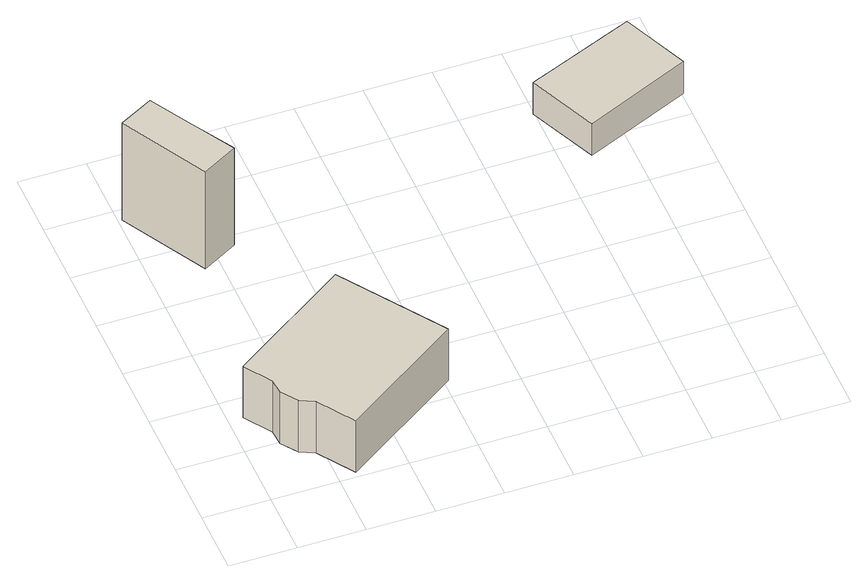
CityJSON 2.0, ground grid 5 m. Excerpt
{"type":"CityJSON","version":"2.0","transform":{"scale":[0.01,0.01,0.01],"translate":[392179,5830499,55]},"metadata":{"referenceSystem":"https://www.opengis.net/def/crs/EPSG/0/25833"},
"CityObjects":{
"building1":{"type":"Building","attributes":{"Gemeindeschluessel":"11000003","BezugspunktDach":"2200","function":"31001_1010","measuredHeight":6.16,"storeysAboveGround":1},"address":[{"country":"Germany","locality":"Berlin","thoroughfareNumber":"75","thoroughfareName":"Buchholzer Straße"}],"geometry":[{"type":"Solid","lod":"1","boundaries":[[[[0,1,2,3,4,5,6,7]],[[8,9,10,11,12,13,14,15]],[[8,15,7,6]],[[9,8,6,5]],[[10,9,5,4]],[[11,10,4,3]],[[12,11,3,2]],[[13,12,2,1]],[[14,13,1,0]],[[15,14,0,7]]]]}]},
"building2":{"type":"Building","attributes":{"Gemeindeschluessel":"11000003","BezugspunktDach":"2200","function":"31001_2000","measuredHeight":9.87,"storeysAboveGround":1},"address":[{"country":"Germany","locality":"Berlin","thoroughfareNumber":"73 (1)","thoroughfareName":"Buchholzer Straße"}],"geometry":[{"type":"Solid","lod":"1","boundaries":[[[[16,17,18,19,20]],[[21,22,23,24,25]],[[21,25,20,19]],[[22,21,19,18]],[[23,22,18,17]],[[24,23,17,16]],[[25,24,16,20]]]]}]},
"building3":{"type":"Building","attributes":{"Gemeindeschluessel":"11000003","BezugspunktDach":"2200","function":"31001_1010","measuredHeight":2.96,"storeysAboveGround":1},"address":[{"country":"Germany","locality":"Berlin","thoroughfareNumber":"65","thoroughfareName":"Schillingweg"}],"geometry":[{"type":"Solid","lod":"1","boundaries":[[[[26,27,28,29,30,31]],[[32,33,34,35,36,37]],[[32,37,31,30]],[[33,32,30,29]],[[34,33,29,28]],[[35,34,28,27]],[[36,35,27,26]],[[37,36,26,31]]]]}]}
},
"vertices":[
[232,587,567],[240,467,567],[328,346,567],[437,293,567],[622,20,567],[1523,633,567],[998,1403,567],[96,790,567],[998,1403,85],[1523,633,85],[622,20,85],[437,293,85],[328,346,85],[240,467,85],[232,587,85],[96,790,85],
[386,2257,970],[649,2404,970],[466,2723,970],[284,3043,970],[28,2903,970],[284,3043,60],[466,2723,60],[649,2404,60],[386,2257,60],[28,2903,60],
[3204,2325,393],[3999,2670,393],[3782,3174,393],[3601,3100,393],[3156,2917,393],[2975,2843,393],[3156,2917,97],[3601,3100,97],[3782,3174,97],[3999,2670,97],[3204,2325,97],[2975,2843,97]
]}
